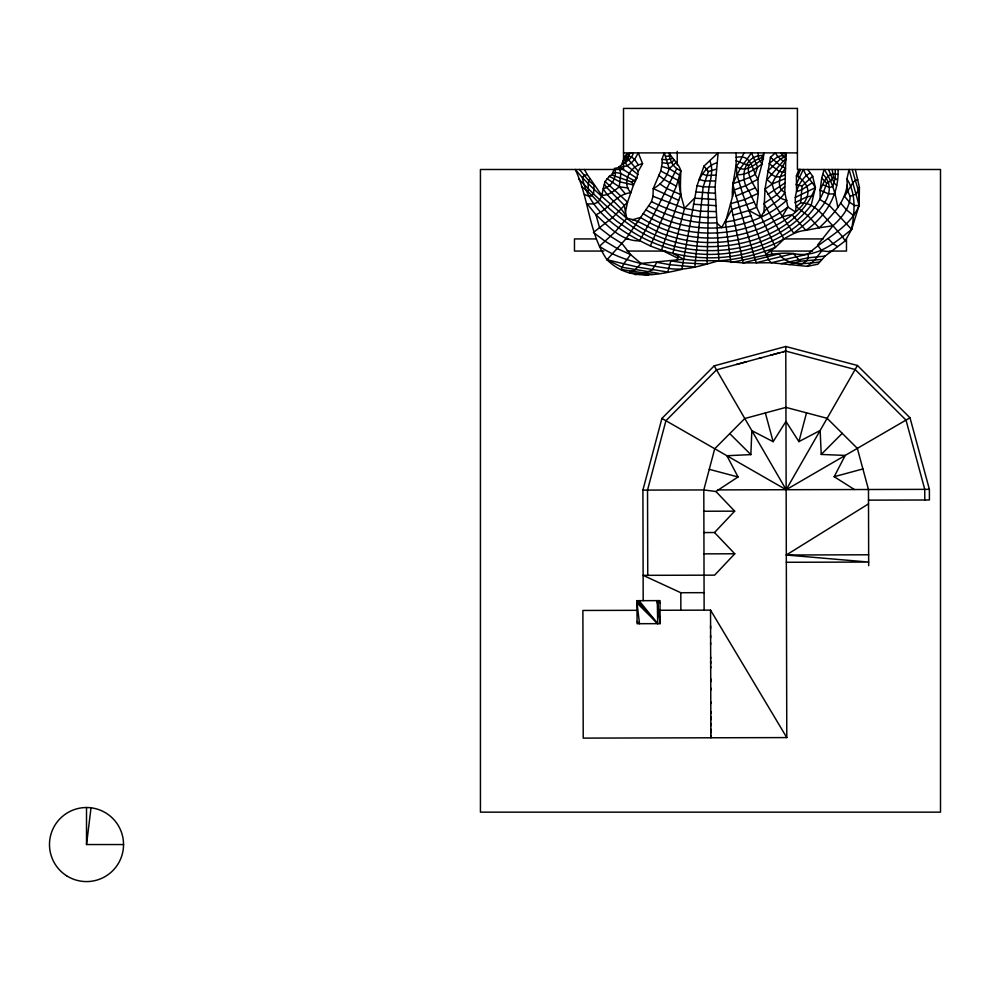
<?xml version="1.0" encoding="UTF-8"?>
<svg xmlns="http://www.w3.org/2000/svg" width="990" height="990" viewBox="0 0 990 990"><rect width="100%" height="100%" fill="white"/><g stroke="black" fill="none" stroke-linecap="round" stroke-linejoin="round"><path stroke-width="1.49" d="M758.154 152.893L758.563 158.672L761.991 164.018L757.956 179.153L758.34 193.236L756.57 207.281L748.923 210.511L732.984 215.152M807.753 169.488L812.666 176.208L802.123 185.984L800.601 202.901L796.195 206.613L795.416 211.897L787.891 207.059L784.773 192.308L785.998 153.128L780.825 152.893L783.709 157.014L786.147 158.586C783.399 168.065 775.603 174.698 772.262 183.967L764.998 189.152L763.921 212.652M625.482 211.798L627.536 202.195L633.526 184.957L631.509 181.95L611.659 174.945L614.617 168.449L627.078 165.8L631.187 163.065L634.602 159.402L638.278 152.893L642.572 163.672L638.29 171.245L636.817 178.163L634.231 180.613L620.804 173.572L615.248 172.371L609.345 176.331L605.125 181.517L604.346 184.177L606.87 187.679L624.22 205.239L626.744 218.357L615.211 231.809L599.482 246.3C619.839 260.321 644.7 264.998 668.733 268.389C685.81 271.272 702.554 265.072 718.864 260.766L715.102 187.048L718.121 152.893L703.964 166.097L697.059 185.625L681.813 269.404C655.417 275.294 628.749 281.234 606.969 259.714C588.53 232.65 589.124 198.631 575.264 169.476C590.424 187.778 609.147 202.529 626.744 218.357C647.027 233.751 671.517 243.478 696.849 246.102C741.782 249.975 797.643 232.972 815.389 187.642L812.666 176.208M855.348 169.488L859.407 187.432L859.11 205.413L851.61 229.433L845.138 240.954L825.128 256.063L817.876 264.219L807.37 266.347L771.185 262.746L743.131 262.907L718.864 260.766L695.426 260.593L683.657 259.231L640.988 263.439L630.605 254.603L622.091 243.627L610.484 236.313L599.631 227.96L595.955 214.756L587.293 203.99L593.691 203.841L597.576 202.443C602.588 197.753 602.403 190.34 604.346 184.177M732.452 196.824C731.288 181.9 737.958 167.805 735.879 152.893M744.022 152.893L739.505 162.199L736.288 166.295L736.968 174.747L742.624 193.805L763.24 248.366L768.785 259.999L771.185 262.746L808.112 254.059C825.078 237.823 849.507 228.702 859.11 205.413L849.061 169.476L846.945 178.918L847.539 190.872L850.175 196.305C849.89 208.407 841.364 217.961 832.949 225.745L819.101 227.824L807.828 215.61L796.195 206.613C792.804 194.498 799.45 179.289 810.055 172.916M680.377 184.969L680.835 170.763C678.843 163.437 672.42 159.464 669.302 152.893C669.339 160.491 673.46 168.04 680.835 170.763L676.343 186.219L650.343 245.928C621.633 232.378 588.79 211.353 582.417 177.928L584.075 175.403L587.355 174.636L601.722 195.29C608.739 195.562 614.159 190.922 619.282 186.813L620.804 173.572L619.059 166.889C624.059 162.372 631.397 160.244 633.452 152.893L627.115 153.933L625.309 155.48L621.732 164.303M659.055 273.426L622.19 267.312L606.969 259.714L625.903 238.899L651.482 201.638L652.979 196.292L653.239 188.583L660.763 170.948L662.285 162.682L661.914 159.34L664.302 152.893L669.215 168.671L680.043 175.379L680.724 194.572L684.523 208.37L672.829 253.353L683.657 259.231M614.617 168.449C617.463 176.703 611.771 186.962 603.257 188.632C609.258 200.141 622.227 205.908 626.744 218.357C641.446 220.337 652.534 231.276 666.716 235.125C676.628 238.479 686.862 240.756 697.257 241.894C717.701 243.887 738.528 241.164 757.771 233.999C776.37 226.933 830.301 198.619 797.655 176.381L800.489 169.488L798.856 169.463L796.393 175.861L796.591 191.726L802.086 189.597L812.307 182.68L806.046 175.143L803.348 169.488L796.034 184.808L802.123 185.984M643.191 600.67L642.906 490.1L703.803 489.939L715.918 491.498L738.033 476.97L726.908 455.722L750.853 454.62L751.843 430.662L773.14 441.676L785.961 421.431L798.905 441.614L820.141 430.489L821.242 454.435L845.2 455.425L834.186 476.71L854.444 489.543M650.343 245.928C675.415 256.299 703.16 260.061 730.076 256.521C745.148 254.405 759.887 250.198 773.834 244.097C784.686 239.58 793.695 231.153 805.897 230.348C825.932 216.476 839.136 194.09 838.072 169.476M732.711 183.806L749.987 177.358L755.147 174.401L757.61 167.038L751.497 152.893L740.223 168.659L732.711 183.806L734.332 189.944L725.509 222.02L730.843 262.412C751.794 258.972 771.903 251.51 793.497 253.527C816.552 258.576 834.978 242.81 851.61 229.433C854.506 212.404 856.536 194.411 846.945 178.918M837.738 207.158C835.585 193.953 831.959 180.526 824.101 169.488L821.75 178.002L826.687 183.2C811.738 231.945 754.974 255.172 707.318 254.393C676.64 253.675 646.322 243.144 621.844 224.619C605.694 214.855 596.772 196.973 581.576 186.788M123.552 844.544L86.514 844.544L91.031 807.791M821.75 178.002L820.104 190.228L820.166 199.658L829.434 205.499L851.61 229.433M736.968 174.747C746.596 175.193 754.566 169.34 761.991 164.018L764.206 152.893L761.607 157.633L754.813 160.553L748.65 165.417C746.621 175.713 753.91 184.61 758.34 193.236L744.802 199.559L730.571 203.705L743.131 262.907L779.118 253.836C787.483 266.731 806.281 263.625 819.336 262.053M786.147 158.586L783.189 161.209L777.756 156.655L775.331 152.893L770.443 157.311L764.998 189.152C774.576 203.891 783.437 218.852 793.732 233.195C808.731 221.104 843.307 195.327 823.086 174.364M847.242 184.895C844.866 202.529 831.687 216.278 819.101 227.824L805.897 230.348L792.099 214.805C778.647 215.597 768.871 226.19 756.174 229.779C743.799 234.358 730.781 237.093 717.614 237.885C690.599 239.333 663.325 231.957 640.53 217.441L632.412 219.768M812.307 182.68L815.389 187.642L811.181 205.19C782.471 242.587 730.756 256.398 685.55 248.49C641.161 242.142 608.739 209.311 578.667 179.054M642.906 490.1L661.914 418.424L714.198 365.854L785.775 346.488L857.439 365.483L910.008 417.78L929.387 489.345L929.412 499.987L868.502 500.148M798.905 441.614L806.528 412.855M677.247 260.036L678.237 256.286M627.115 153.933L625.482 162.521L627.078 165.8L638.018 174.599M859.407 187.432L856.338 194.015L850.175 196.305M660.763 170.948L678.484 180.638L680.724 194.572L661.493 250.086L677.742 258.155M623.255 161.184L627.672 158.734L629.776 153.153M589.731 178.584L588.147 183.954L588.382 190.959M676.442 162.174L669.215 168.671C666.654 177.123 661.332 184.647 653.239 188.583L678.719 200.376M716.203 169.179L708.37 171.592L703.16 186.825L694.807 266.966L669.784 264.689L656.84 262.325L652.361 269.726L647.905 271.842L635.184 274.7M676.752 168.547C664.674 192.84 653.029 217.218 639.466 240.867C621.163 241.176 608.343 226.215 595.955 214.756C608.776 209.298 616.015 193.916 630.902 192.741C620.854 182.457 630.259 166.048 642.572 163.672M835.176 194.04L828.642 193.916L820.104 190.228C823.593 183.063 827.145 170.911 837.676 174.463M648.92 205.957C669.624 217.194 693.049 224.297 716.785 222.824L721.636 227.675L731.796 209.534L754.145 202.084M857.439 365.483L786.147 489.728L661.914 418.424M716.958 162.756C708.766 165.12 703.036 172.272 699.126 179.499L704.546 180.922L715.188 180.972M782.162 216.637L787.891 207.059C746.844 238.776 686.763 242.129 643.141 213.617M832.145 169.476L833.518 177.358L830.622 181.022L826.687 183.2M830.338 251.782L821.787 250.829L814.423 260.283L807.37 266.347M640.988 263.439L635.172 269.775L629.133 272.51L648.524 275.084M800.601 202.901C815.079 202.319 823.668 216.921 832.949 225.745L817.567 245.062L821.787 250.829M784.587 186.615L776.779 194.832L763.884 203.532L784.043 239.06L775.479 247.339L765.765 254.442M703.915 532.558L714.508 532.533L734.667 511.162L715.918 491.498M714.508 532.533L734.778 553.781L714.619 575.153L643.129 575.339L680.811 592.725L704.076 592.663M652.979 196.292L684.523 208.37L694.497 198.186L715.498 199.497M783.189 161.209L767.077 179.648L772.262 183.967C773.524 191.726 778.511 199.287 786.902 200.203C748.675 234.246 688.718 236.721 645.938 209.769M821.242 454.435L842.23 433.335M674.227 159.959L671.455 162.422L667.644 163.499L662.285 162.682M767.881 194.387L784.785 183.076M786.332 562.283L868.663 562.072L786.308 555.006L868.515 503.873M624.232 158.078L628.551 156.247L631.335 156.816L634.602 159.402L638.34 164.86M910.008 417.78L786.147 489.728L714.198 365.854M795.032 202.603L807.172 196.75L812.122 196.032M784.897 178.67L772.262 183.967M755.296 187.877L736.04 195.995L756.236 262.721L793.497 253.527L800.106 261.199L821.514 259.467M631.509 181.95L634.231 180.613M815.389 187.642L795.18 197.48M786.097 156.061L780.231 159.192L767.894 170.973L771.631 174.512L775.813 176.851L780.355 176.789L785.045 174.945M672.569 158.437L666.678 159.761L661.914 159.34M800.106 261.199L789.414 264.615M797.556 265.456L802.94 263.538L806.565 260.939L808.323 257.784L808.112 254.059M750.865 215.672L734.122 220.547L725.509 222.02M857.785 179.71L855.335 180.378L852.91 182.68L844.557 196.354L849.457 202.183L854.716 205.623L859.11 205.413L858.417 190.798L852.192 169.488M736.461 364.469L746.312 361.796M759.07 358.343L761.966 357.551M770.591 355.224L785.788 351.104L855.137 369.505L906.011 420.107L924.759 489.357L924.784 500M780.108 352.65L716.525 369.864L665.923 420.725L647.534 490.087L647.745 575.326M782.929 351.883L785.788 351.104M834.186 476.71L862.909 468.938M781.246 263.637L808.323 257.784L825.128 256.063M718.864 260.766C738.317 259.417 757.424 254.665 775.479 247.339L749.022 191.107C738.701 178.41 744.307 155.009 762.708 155.48M786.122 154.65L777.756 156.655L769.156 163.585L779.118 171.419L785.12 172.371M715.584 175.131L706.563 175.49L702.417 173.955M665.527 156.272L669.661 156.086M715.102 187.048L703.16 186.825L697.059 185.625M715.226 193.26L695.685 191.973M715.832 205.648L693.421 204.249M716.166 211.588L700.301 211.217L684.523 208.37M716.475 217.33C693.73 218.889 671.653 211.489 651.482 201.638M717.849 489.901L929.387 489.345M703.865 511.248L734.667 511.162M703.977 553.868L734.778 553.781M786.308 555.006L868.651 554.784M637.003 600.683L660.033 600.621L660.095 623.65L637.065 623.712L637.003 600.683L657.731 623.663L657.273 600.633L660.033 602.749M637.028 610.323L582.887 610.459L583.221 738.119L786.79 737.587L785.775 346.488M660.058 610.261L710.548 610.137L786.79 737.587M623.514 152.893L797.42 152.893M596.104 238.924L574.472 238.924L574.472 251.064L603.838 251.064M625.47 238.924L628.563 238.924M783.102 238.924L823.284 238.924M627.017 251.064L665.651 251.064M769.193 251.064L812.468 251.064M829.471 251.064L846.475 251.064L846.475 238.924M736.015 157.348C752.511 153.933 751.509 169.612 757.956 179.153L746.547 185.415L734.332 189.944L736.04 195.995M652.979 274.379L621.262 269.49L623.576 264.045L630.605 254.603L617.661 248.787L605.113 241.238L593.394 232.477L612.86 217.342L627.536 202.195L605.125 181.517M606.87 178.571L619.282 186.813L627.908 187.964M606.969 259.714L638.117 267.189L667.767 272.027L670.836 260.84L683.038 262.771L707.12 264.181L708.506 199.609C706.699 186.541 715.411 172.842 709.694 160.59M709.273 469.334L738.033 476.97M661.79 166.444L669.215 168.671M748.65 165.417L736.102 160.739M680.724 194.572L666.641 188.459L660.045 184.041M796.393 175.861L797.655 176.381M837.218 179.673L833.518 177.358M584.409 194.473L588.642 196.218L591.921 195.797L593.629 193.31L593.988 185.13L588.852 180.799L579.459 169.476M676.343 186.219L664.154 179.499L658.622 175.218M748.923 210.511L761.137 217.07C765.27 205.289 779.476 203.297 784.773 192.308L781.555 190.29C776.94 183.249 780.269 174.104 785.491 168.362L779.588 164.872L770.443 157.311M761.607 157.633L763.575 158.771C755.531 163.387 745.718 174.092 736.288 166.295M822.851 184.759L829.719 187.494L832.627 186.504L835.152 178.831L835.263 169.476M619.059 166.889L636.817 178.163L633.526 184.957L619.913 181.863L609.345 176.331M837.342 246.535L832.862 243.515L828.333 238.738M853.108 215.226L846.524 209.868L840.597 203.037M637.053 621.522L639.528 623.712L637.003 603.046L657.731 623.663L639.07 600.683M836.637 185.365L834.335 183.274L828.494 169.488M729.766 433.632L750.853 454.62M703.964 166.097L708.37 171.592M832.949 225.745L842.441 236.598L845.138 240.954M638.29 171.245L627.672 158.734M619.282 186.813L625.185 193.644M584.397 169.476L587.355 174.636M770.616 250.891L772.435 254.145M765.357 412.954L773.14 441.676M660.082 621.015L657.273 600.633L660.095 623.65M868.676 565.686L868.477 489.506L857.34 448.371L827.12 418.312L785.924 407.385L744.789 418.522L714.731 448.742L703.803 489.939L704.125 610.149M710.548 610.137L710.882 737.785L710.87 735.298M710.585 625.89L710.597 628.712M710.61 635.444L710.622 637.808M710.634 642.832L710.634 644.403M710.672 657.174L710.672 658.635M710.684 661.085L710.684 663.869M710.696 666.369L710.696 668.101M710.733 678.756L710.733 681.863M710.746 687.963L710.758 690.104M710.783 701.885L710.795 703.482M710.808 711.562L710.82 713.443M710.82 716.735L710.832 719.841M710.845 723.43L710.845 725.645M710.857 729.16L710.87 732.798M680.811 592.725L680.86 610.211M677.234 151.359L677.234 164.946M86.514 807.518L86.514 844.544M797.42 108.43L623.514 108.43L623.514 169.488L480.435 169.488L480.435 812.159L940.5 812.159L940.5 169.488L797.42 169.488L797.42 108.43M66.516 875.717A37.026 37.026 0 0 0 123.502 846.289A37.026 37.026 0 0 0 69.535 811.652A37.026 37.026 0 0 0 66.516 875.717"/></g></svg>
